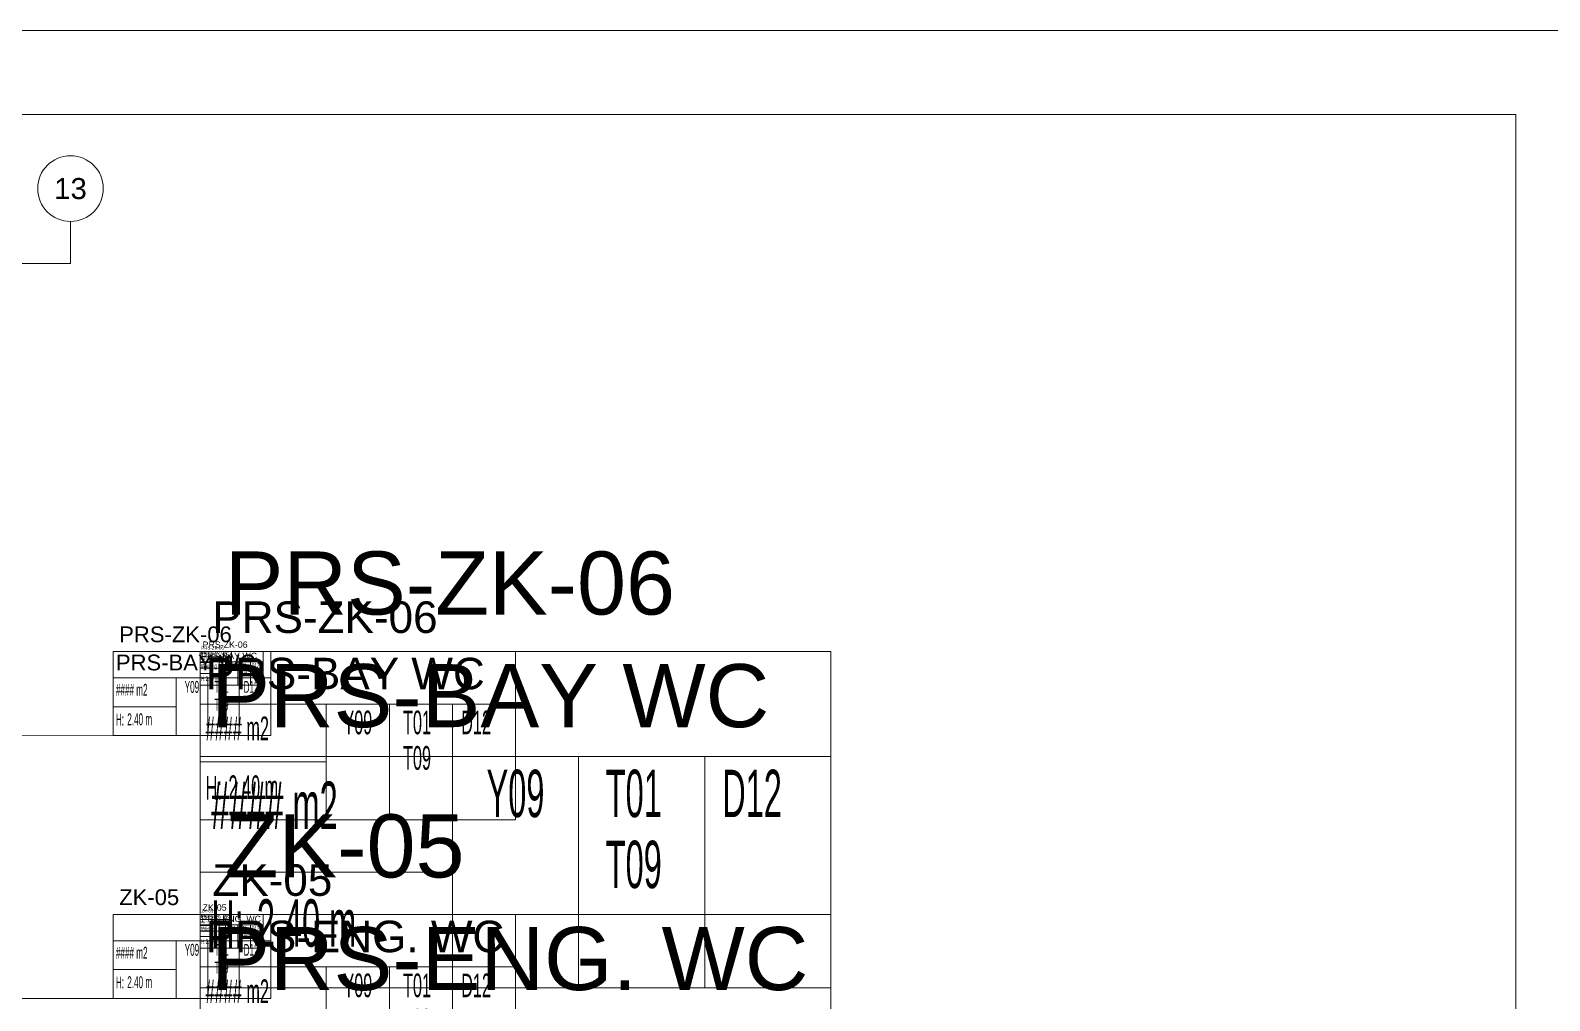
# Model space of a CAD drawing. Extents: x -9058 to 11890, y 0 to 4205.
# Drawn here: x 3992 to 5437, y 3282 to 4205 of the extents above; entities that cross this region are included whole.
import ezdxf
from ezdxf.enums import TextEntityAlignment as Align

# ---------------------------------------------------------------- set-up
doc = ezdxf.new("R2010")
doc.units = 0
doc.header["$MEASUREMENT"] = 0
doc.layers.get('0').update_dxf_attribs({"color": 9, "lineweight": 9})
for name, color, linetype, lineweight in [('40A', 9, 'Continuous', 9), ('M-TEFRIS2-015', 129, 'Continuous', 9), ('M-TEFRIS2-015 @ 1 (1)', 129, 'Continuous', 9), ('M-TEFRIS2-015 @ 10 (1)', 129, 'Continuous', 9), ('M-TEFRIS2-015 @ 10 (2)', 129, 'Continuous', 9), ('M-TEFRIS2-015 @ 2 (1)', 129, 'Continuous', 9), ('M-TEFRIS2-015 @ 20', 129, 'Continuous', 9), ('M-TEFRIS2-015 @ 5 (1)', 129, 'Continuous', 9), ('M-TEFRIS2-015 @ 5 (2)', 129, 'Continuous', 9)]:
    doc.layers.add(name, color=color, linetype=linetype, lineweight=lineweight)
doc.styles.add('$1$Arial', font='arial.ttf', dxfattribs={"height": 2.5})
doc.styles.add('Arial', font='arial.ttf', dxfattribs={"height": 2.5})
doc.styles.add('MuuM_TEXT-STANDART', font='ARIALN.TTF')

# ---------------------------------------------------------------- blocks, each defined once
blk = doc.blocks.new('0a_roomno2')
blk.add_lwpolyline([(30, -16), (0, -16), (0, 0), (30, 0)], close=True)
for points in [[(0, 0), (30, 0)], [(0, -5), (30, -5)], [(12, -5), (12, -16)], [(18, -5), (18, -16)], [(24, -5), (24, -16)], [(12, -10.5), (0, -10.5)]]:
    blk.add_lwpolyline(points)
at = {"layer": '40A'}
blk.add_lwpolyline([(0, 0), (30, 0)], dxfattribs=at)
at = {"style": 'MuuM_TEXT-STANDART', "width": 0.6}
blk.add_text('H:', height=2.25, dxfattribs=at).set_placement((0.525, -12.962), align=Align.MIDDLE_LEFT)
at = {"style": 'Arial'}
blk.add_attdef('ODANO', (0, 1.505), '', height=3, dxfattribs=at)
blk.add_attdef('MEKANADI', text='', height=3, dxfattribs=at).set_placement((0.525, -4.75), align=Align.BOTTOM_LEFT)
at = {"style": 'MuuM_TEXT-STANDART', "width": 0.6}
for tag, p in [('YER01', (15, -7)), ('TAVAN01', (20.625, -7)), ('DUVAR01', (26.25, -7)), ('YER02', (15, -10.375)), ('TAVAN02', (20.625, -10.375)), ('DUVAR02', (26.25, -10.375)), ('YER03', (15, -13.75)), ('TAVAN03', (20.625, -13.75)), ('DUVAR03', (26.25, -13.75))]:
    blk.add_attdef(tag, text='', height=2.25, dxfattribs=at).set_placement(p, align=Align.MIDDLE_CENTER)
at = {"style": 'MuuM_TEXT-STANDART'}
blk.add_attdef('M2', text='', height=2.25, dxfattribs=at).set_placement((1.323, -7.805), align=Align.MIDDLE_LEFT)
at = {"style": 'MuuM_TEXT-STANDART', "width": 0.6}
blk.add_attdef('TEMIZTAVANYUKSEKLIGI', text='', height=2.25, dxfattribs=at).set_placement((2.7, -13.162), align=Align.MIDDLE_LEFT)
blk = doc.blocks.new('*U651')
at = {"layer": 'M-TEFRIS2-015 @ 1 (1)'}
ref = blk.add_blockref('0a_roomno2', (4153.4, 3614.4), dxfattribs=at)
ref.add_attrib('ODANO', ' PRS-ZK-06', (4153.4, 3616.2), dxfattribs={"layer": '0', "height": 3, "style": 'Arial'})
ref.add_attrib('MEKANADI', 'PRS-BAY WC', dxfattribs={"layer": '0', "height": 3, "style": 'Arial'}).set_placement((4154, 3609.9), align=Align.BOTTOM_LEFT)
ref.add_attrib('M2', '#### m2', dxfattribs={"layer": '0', "height": 2.25, "style": 'MuuM_TEXT-STANDART', "width": 0.6}).set_placement((4154, 3607.1), align=Align.MIDDLE_LEFT)
ref.add_attrib('TEMIZTAVANYUKSEKLIGI', '2.40 m', dxfattribs={"layer": '0', "height": 2.25, "style": 'MuuM_TEXT-STANDART', "width": 0.6}).set_placement((4156.1, 3601.5), align=Align.MIDDLE_LEFT)
ref.add_attrib('YER01', 'Y09', dxfattribs={"layer": '0', "height": 2.25, "style": 'MuuM_TEXT-STANDART', "width": 0.6}).set_placement((4168.4, 3607.7), align=Align.MIDDLE_CENTER)
ref.add_attrib('TAVAN01', 'T01', dxfattribs={"layer": '0', "height": 2.25, "style": 'MuuM_TEXT-STANDART', "width": 0.6}).set_placement((4174.1, 3607.7), align=Align.MIDDLE_CENTER)
ref.add_attrib('DUVAR01', 'D12', dxfattribs={"layer": '0', "height": 2.25, "style": 'MuuM_TEXT-STANDART', "width": 0.6}).set_placement((4179.7, 3607.7), align=Align.MIDDLE_CENTER)
ref.add_attrib('TAVAN02', 'T09', dxfattribs={"layer": '0', "height": 2.25, "style": 'MuuM_TEXT-STANDART', "width": 0.6}).set_placement((4174.1, 3604.3), align=Align.MIDDLE_CENTER)
at = {"layer": 'M-TEFRIS2-015 @ 10 (1)'}
ref = blk.add_blockref('0a_roomno2', (4153.4, 3614.4), dxfattribs=dict(at, xscale=10, yscale=10, zscale=10))
ref.add_attrib('ODANO', ' PRS-ZK-06', (4153.4, 3632), dxfattribs={"layer": '0', "height": 30, "style": 'Arial'})
ref.add_attrib('MEKANADI', 'PRS-BAY WC', dxfattribs={"layer": '0', "height": 30, "style": 'Arial'}).set_placement((4158.7, 3569.4), align=Align.BOTTOM_LEFT)
ref.add_attrib('M2', '#### m2', dxfattribs={"layer": '0', "height": 22.5, "style": 'MuuM_TEXT-STANDART', "width": 0.6}).set_placement((4158.7, 3541.3), align=Align.MIDDLE_LEFT)
ref.add_attrib('TEMIZTAVANYUKSEKLIGI', '2.40 m', dxfattribs={"layer": '0', "height": 22.5, "style": 'MuuM_TEXT-STANDART', "width": 0.6}).set_placement((4180.4, 3485.3), align=Align.MIDDLE_LEFT)
ref.add_attrib('YER01', 'Y09', dxfattribs={"layer": '0', "height": 22.5, "style": 'MuuM_TEXT-STANDART', "width": 0.6}).set_placement((4303.4, 3546.9), align=Align.MIDDLE_CENTER)
ref.add_attrib('TAVAN01', 'T01', dxfattribs={"layer": '0', "height": 22.5, "style": 'MuuM_TEXT-STANDART', "width": 0.6}).set_placement((4359.7, 3546.9), align=Align.MIDDLE_CENTER)
ref.add_attrib('DUVAR01', 'D12', dxfattribs={"layer": '0', "height": 22.5, "style": 'MuuM_TEXT-STANDART', "width": 0.6}).set_placement((4415.9, 3546.9), align=Align.MIDDLE_CENTER)
ref.add_attrib('TAVAN02', 'T09', dxfattribs={"layer": '0', "height": 22.5, "style": 'MuuM_TEXT-STANDART', "width": 0.6}).set_placement((4359.7, 3513.2), align=Align.MIDDLE_CENTER)
at = {"layer": 'M-TEFRIS2-015 @ 10 (2)'}
ref = blk.add_blockref('0a_roomno2', (4153.4, 3614.4), dxfattribs=dict(at, xscale=10, yscale=10, zscale=10))
ref.add_attrib('ODANO', ' PRS-ZK-06', (4153.4, 3632), dxfattribs={"layer": '0', "height": 30, "style": 'Arial'})
ref.add_attrib('MEKANADI', 'PRS-BAY WC', dxfattribs={"layer": '0', "height": 30, "style": 'Arial'}).set_placement((4158.7, 3569.4), align=Align.BOTTOM_LEFT)
ref.add_attrib('M2', '#### m2', dxfattribs={"layer": '0', "height": 22.5, "style": 'MuuM_TEXT-STANDART', "width": 0.6}).set_placement((4158.7, 3541.3), align=Align.MIDDLE_LEFT)
ref.add_attrib('TEMIZTAVANYUKSEKLIGI', '2.40 m', dxfattribs={"layer": '0', "height": 22.5, "style": 'MuuM_TEXT-STANDART', "width": 0.6}).set_placement((4180.4, 3485.3), align=Align.MIDDLE_LEFT)
ref.add_attrib('YER01', 'Y09', dxfattribs={"layer": '0', "height": 22.5, "style": 'MuuM_TEXT-STANDART', "width": 0.6}).set_placement((4303.4, 3546.9), align=Align.MIDDLE_CENTER)
ref.add_attrib('TAVAN01', 'T01', dxfattribs={"layer": '0', "height": 22.5, "style": 'MuuM_TEXT-STANDART', "width": 0.6}).set_placement((4359.7, 3546.9), align=Align.MIDDLE_CENTER)
ref.add_attrib('DUVAR01', 'D12', dxfattribs={"layer": '0', "height": 22.5, "style": 'MuuM_TEXT-STANDART', "width": 0.6}).set_placement((4415.9, 3546.9), align=Align.MIDDLE_CENTER)
ref.add_attrib('TAVAN02', 'T09', dxfattribs={"layer": '0', "height": 22.5, "style": 'MuuM_TEXT-STANDART', "width": 0.6}).set_placement((4359.7, 3513.2), align=Align.MIDDLE_CENTER)
at = {"layer": 'M-TEFRIS2-015 @ 2 (1)'}
ref = blk.add_blockref('0a_roomno2', (4153.4, 3614.4), dxfattribs=dict(at, xscale=2, yscale=2, zscale=2))
ref.add_attrib('ODANO', ' PRS-ZK-06', (4153.4, 3617.9), dxfattribs={"layer": '0', "height": 6, "style": 'Arial'})
ref.add_attrib('MEKANADI', 'PRS-BAY WC', dxfattribs={"layer": '0', "height": 6, "style": 'Arial'}).set_placement((4154.5, 3605.4), align=Align.BOTTOM_LEFT)
ref.add_attrib('M2', '#### m2', dxfattribs={"layer": '0', "height": 4.5, "style": 'MuuM_TEXT-STANDART', "width": 0.6}).set_placement((4154.5, 3599.8), align=Align.MIDDLE_LEFT)
ref.add_attrib('TEMIZTAVANYUKSEKLIGI', '2.40 m', dxfattribs={"layer": '0', "height": 4.5, "style": 'MuuM_TEXT-STANDART', "width": 0.6}).set_placement((4158.8, 3588.6), align=Align.MIDDLE_LEFT)
ref.add_attrib('YER01', 'Y09', dxfattribs={"layer": '0', "height": 4.5, "style": 'MuuM_TEXT-STANDART', "width": 0.6}).set_placement((4183.4, 3600.9), align=Align.MIDDLE_CENTER)
ref.add_attrib('TAVAN01', 'T01', dxfattribs={"layer": '0', "height": 4.5, "style": 'MuuM_TEXT-STANDART', "width": 0.6}).set_placement((4194.7, 3600.9), align=Align.MIDDLE_CENTER)
ref.add_attrib('DUVAR01', 'D12', dxfattribs={"layer": '0', "height": 4.5, "style": 'MuuM_TEXT-STANDART', "width": 0.6}).set_placement((4205.9, 3600.9), align=Align.MIDDLE_CENTER)
ref.add_attrib('TAVAN02', 'T09', dxfattribs={"layer": '0', "height": 4.5, "style": 'MuuM_TEXT-STANDART', "width": 0.6}).set_placement((4194.7, 3594.2), align=Align.MIDDLE_CENTER)
at = {"layer": 'M-TEFRIS2-015 @ 20'}
ref = blk.add_blockref('0a_roomno2', (4153.4, 3614.4), dxfattribs=dict(at, xscale=20, yscale=20, zscale=20))
ref.add_attrib('ODANO', ' PRS-ZK-06', (4153.4, 3649.5), dxfattribs={"layer": '0', "height": 60, "style": 'Arial'})
ref.add_attrib('MEKANADI', 'PRS-BAY WC', dxfattribs={"layer": '0', "height": 60, "style": 'Arial'}).set_placement((4163.9, 3524.4), align=Align.BOTTOM_LEFT)
ref.add_attrib('M2', '#### m2', dxfattribs={"layer": '0', "height": 45, "style": 'MuuM_TEXT-STANDART', "width": 0.6}).set_placement((4163.9, 3468.2), align=Align.MIDDLE_LEFT)
ref.add_attrib('TEMIZTAVANYUKSEKLIGI', '2.40 m', dxfattribs={"layer": '0', "height": 45, "style": 'MuuM_TEXT-STANDART', "width": 0.6}).set_placement((4207.4, 3356.2), align=Align.MIDDLE_LEFT)
ref.add_attrib('YER01', 'Y09', dxfattribs={"layer": '0', "height": 45, "style": 'MuuM_TEXT-STANDART', "width": 0.6}).set_placement((4453.4, 3479.4), align=Align.MIDDLE_CENTER)
ref.add_attrib('TAVAN01', 'T01', dxfattribs={"layer": '0', "height": 45, "style": 'MuuM_TEXT-STANDART', "width": 0.6}).set_placement((4565.9, 3479.4), align=Align.MIDDLE_CENTER)
ref.add_attrib('DUVAR01', 'D12', dxfattribs={"layer": '0', "height": 45, "style": 'MuuM_TEXT-STANDART', "width": 0.6}).set_placement((4678.4, 3479.4), align=Align.MIDDLE_CENTER)
ref.add_attrib('TAVAN02', 'T09', dxfattribs={"layer": '0', "height": 45, "style": 'MuuM_TEXT-STANDART', "width": 0.6}).set_placement((4565.9, 3411.9), align=Align.MIDDLE_CENTER)
at = {"layer": 'M-TEFRIS2-015 @ 5 (1)'}
ref = blk.add_blockref('0a_roomno2', (4070.6, 3614.4), dxfattribs=dict(at, xscale=5, yscale=5, zscale=5))
ref.add_attrib('ODANO', ' PRS-ZK-06', (4070.6, 3623.2), dxfattribs={"layer": '0', "height": 15, "style": 'Arial'})
ref.add_attrib('MEKANADI', 'PRS-BAY WC', dxfattribs={"layer": '0', "height": 15, "style": 'Arial'}).set_placement((4073.3, 3591.9), align=Align.BOTTOM_LEFT)
ref.add_attrib('M2', '#### m2', dxfattribs={"layer": '0', "height": 11.25, "style": 'MuuM_TEXT-STANDART', "width": 0.6}).set_placement((4073.3, 3577.9), align=Align.MIDDLE_LEFT)
ref.add_attrib('TEMIZTAVANYUKSEKLIGI', '2.40 m', dxfattribs={"layer": '0', "height": 11.25, "style": 'MuuM_TEXT-STANDART', "width": 0.6}).set_placement((4084.1, 3549.9), align=Align.MIDDLE_LEFT)
ref.add_attrib('YER01', 'Y09', dxfattribs={"layer": '0', "height": 11.25, "style": 'MuuM_TEXT-STANDART', "width": 0.6}).set_placement((4145.6, 3580.7), align=Align.MIDDLE_CENTER)
ref.add_attrib('TAVAN01', 'T01', dxfattribs={"layer": '0', "height": 11.25, "style": 'MuuM_TEXT-STANDART', "width": 0.6}).set_placement((4173.8, 3580.7), align=Align.MIDDLE_CENTER)
ref.add_attrib('DUVAR01', 'D12', dxfattribs={"layer": '0', "height": 11.25, "style": 'MuuM_TEXT-STANDART', "width": 0.6}).set_placement((4201.9, 3580.7), align=Align.MIDDLE_CENTER)
ref.add_attrib('TAVAN02', 'T09', dxfattribs={"layer": '0', "height": 11.25, "style": 'MuuM_TEXT-STANDART', "width": 0.6}).set_placement((4173.8, 3563.8), align=Align.MIDDLE_CENTER)
at = {"layer": 'M-TEFRIS2-015 @ 5 (2)'}
ref = blk.add_blockref('0a_roomno2', (4070.6, 3614.4), dxfattribs=dict(at, xscale=5, yscale=5, zscale=5))
ref.add_attrib('ODANO', ' PRS-ZK-06', (4070.6, 3623.2), dxfattribs={"layer": '0', "height": 15, "style": 'Arial'})
ref.add_attrib('MEKANADI', 'PRS-BAY WC', dxfattribs={"layer": '0', "height": 15, "style": 'Arial'}).set_placement((4073.3, 3591.9), align=Align.BOTTOM_LEFT)
ref.add_attrib('M2', '#### m2', dxfattribs={"layer": '0', "height": 11.25, "style": 'MuuM_TEXT-STANDART', "width": 0.6}).set_placement((4073.3, 3577.9), align=Align.MIDDLE_LEFT)
ref.add_attrib('TEMIZTAVANYUKSEKLIGI', '2.40 m', dxfattribs={"layer": '0', "height": 11.25, "style": 'MuuM_TEXT-STANDART', "width": 0.6}).set_placement((4084.1, 3549.9), align=Align.MIDDLE_LEFT)
ref.add_attrib('YER01', 'Y09', dxfattribs={"layer": '0', "height": 11.25, "style": 'MuuM_TEXT-STANDART', "width": 0.6}).set_placement((4145.6, 3580.7), align=Align.MIDDLE_CENTER)
ref.add_attrib('TAVAN01', 'T01', dxfattribs={"layer": '0', "height": 11.25, "style": 'MuuM_TEXT-STANDART', "width": 0.6}).set_placement((4173.8, 3580.7), align=Align.MIDDLE_CENTER)
ref.add_attrib('DUVAR01', 'D12', dxfattribs={"layer": '0', "height": 11.25, "style": 'MuuM_TEXT-STANDART', "width": 0.6}).set_placement((4201.9, 3580.7), align=Align.MIDDLE_CENTER)
ref.add_attrib('TAVAN02', 'T09', dxfattribs={"layer": '0', "height": 11.25, "style": 'MuuM_TEXT-STANDART', "width": 0.6}).set_placement((4173.8, 3563.8), align=Align.MIDDLE_CENTER)
blk = doc.blocks.new('*U652')
at = {"layer": 'M-TEFRIS2-015 @ 1 (1)'}
ref = blk.add_blockref('0a_roomno2', (4153.4, 3364.4), dxfattribs=at)
ref.add_attrib('ODANO', ' ZK-05', (4153.4, 3366.2), dxfattribs={"layer": '0', "height": 3, "style": 'Arial'})
ref.add_attrib('MEKANADI', 'PRS-ENG. WC', dxfattribs={"layer": '0', "height": 3, "style": 'Arial'}).set_placement((4154, 3359.9), align=Align.BOTTOM_LEFT)
ref.add_attrib('M2', '#### m2', dxfattribs={"layer": '0', "height": 2.25, "style": 'MuuM_TEXT-STANDART', "width": 0.6}).set_placement((4154, 3357.1), align=Align.MIDDLE_LEFT)
ref.add_attrib('TEMIZTAVANYUKSEKLIGI', '2.40 m', dxfattribs={"layer": '0', "height": 2.25, "style": 'MuuM_TEXT-STANDART', "width": 0.6}).set_placement((4156.1, 3351.5), align=Align.MIDDLE_LEFT)
ref.add_attrib('YER01', 'Y09', dxfattribs={"layer": '0', "height": 2.25, "style": 'MuuM_TEXT-STANDART', "width": 0.6}).set_placement((4168.4, 3357.7), align=Align.MIDDLE_CENTER)
ref.add_attrib('TAVAN01', 'T01', dxfattribs={"layer": '0', "height": 2.25, "style": 'MuuM_TEXT-STANDART', "width": 0.6}).set_placement((4174.1, 3357.7), align=Align.MIDDLE_CENTER)
ref.add_attrib('DUVAR01', 'D12', dxfattribs={"layer": '0', "height": 2.25, "style": 'MuuM_TEXT-STANDART', "width": 0.6}).set_placement((4179.7, 3357.7), align=Align.MIDDLE_CENTER)
ref.add_attrib('TAVAN02', 'T09', dxfattribs={"layer": '0', "height": 2.25, "style": 'MuuM_TEXT-STANDART', "width": 0.6}).set_placement((4174.1, 3354.3), align=Align.MIDDLE_CENTER)
at = {"layer": 'M-TEFRIS2-015 @ 10 (1)'}
ref = blk.add_blockref('0a_roomno2', (4153.4, 3364.4), dxfattribs=dict(at, xscale=10, yscale=10, zscale=10))
ref.add_attrib('ODANO', ' ZK-05', (4153.4, 3382), dxfattribs={"layer": '0', "height": 30, "style": 'Arial'})
ref.add_attrib('MEKANADI', 'PRS-ENG. WC', dxfattribs={"layer": '0', "height": 30, "style": 'Arial'}).set_placement((4158.7, 3319.4), align=Align.BOTTOM_LEFT)
ref.add_attrib('M2', '#### m2', dxfattribs={"layer": '0', "height": 22.5, "style": 'MuuM_TEXT-STANDART', "width": 0.6}).set_placement((4158.7, 3291.3), align=Align.MIDDLE_LEFT)
ref.add_attrib('TEMIZTAVANYUKSEKLIGI', '2.40 m', dxfattribs={"layer": '0', "height": 22.5, "style": 'MuuM_TEXT-STANDART', "width": 0.6}).set_placement((4180.4, 3235.3), align=Align.MIDDLE_LEFT)
ref.add_attrib('YER01', 'Y09', dxfattribs={"layer": '0', "height": 22.5, "style": 'MuuM_TEXT-STANDART', "width": 0.6}).set_placement((4303.4, 3296.9), align=Align.MIDDLE_CENTER)
ref.add_attrib('TAVAN01', 'T01', dxfattribs={"layer": '0', "height": 22.5, "style": 'MuuM_TEXT-STANDART', "width": 0.6}).set_placement((4359.7, 3296.9), align=Align.MIDDLE_CENTER)
ref.add_attrib('DUVAR01', 'D12', dxfattribs={"layer": '0', "height": 22.5, "style": 'MuuM_TEXT-STANDART', "width": 0.6}).set_placement((4415.9, 3296.9), align=Align.MIDDLE_CENTER)
ref.add_attrib('TAVAN02', 'T09', dxfattribs={"layer": '0', "height": 22.5, "style": 'MuuM_TEXT-STANDART', "width": 0.6}).set_placement((4359.7, 3263.2), align=Align.MIDDLE_CENTER)
at = {"layer": 'M-TEFRIS2-015 @ 10 (2)'}
ref = blk.add_blockref('0a_roomno2', (4153.4, 3364.4), dxfattribs=dict(at, xscale=10, yscale=10, zscale=10))
ref.add_attrib('ODANO', ' ZK-05', (4153.4, 3382), dxfattribs={"layer": '0', "height": 30, "style": 'Arial'})
ref.add_attrib('MEKANADI', 'PRS-ENG. WC', dxfattribs={"layer": '0', "height": 30, "style": 'Arial'}).set_placement((4158.7, 3319.4), align=Align.BOTTOM_LEFT)
ref.add_attrib('M2', '#### m2', dxfattribs={"layer": '0', "height": 22.5, "style": 'MuuM_TEXT-STANDART', "width": 0.6}).set_placement((4158.7, 3291.3), align=Align.MIDDLE_LEFT)
ref.add_attrib('TEMIZTAVANYUKSEKLIGI', '2.40 m', dxfattribs={"layer": '0', "height": 22.5, "style": 'MuuM_TEXT-STANDART', "width": 0.6}).set_placement((4180.4, 3235.3), align=Align.MIDDLE_LEFT)
ref.add_attrib('YER01', 'Y09', dxfattribs={"layer": '0', "height": 22.5, "style": 'MuuM_TEXT-STANDART', "width": 0.6}).set_placement((4303.4, 3296.9), align=Align.MIDDLE_CENTER)
ref.add_attrib('TAVAN01', 'T01', dxfattribs={"layer": '0', "height": 22.5, "style": 'MuuM_TEXT-STANDART', "width": 0.6}).set_placement((4359.7, 3296.9), align=Align.MIDDLE_CENTER)
ref.add_attrib('DUVAR01', 'D12', dxfattribs={"layer": '0', "height": 22.5, "style": 'MuuM_TEXT-STANDART', "width": 0.6}).set_placement((4415.9, 3296.9), align=Align.MIDDLE_CENTER)
ref.add_attrib('TAVAN02', 'T09', dxfattribs={"layer": '0', "height": 22.5, "style": 'MuuM_TEXT-STANDART', "width": 0.6}).set_placement((4359.7, 3263.2), align=Align.MIDDLE_CENTER)
at = {"layer": 'M-TEFRIS2-015 @ 2 (1)'}
ref = blk.add_blockref('0a_roomno2', (4153.4, 3364.4), dxfattribs=dict(at, xscale=2, yscale=2, zscale=2))
ref.add_attrib('ODANO', ' ZK-05', (4153.4, 3367.9), dxfattribs={"layer": '0', "height": 6, "style": 'Arial'})
ref.add_attrib('MEKANADI', 'PRS-ENG. WC', dxfattribs={"layer": '0', "height": 6, "style": 'Arial'}).set_placement((4154.5, 3355.4), align=Align.BOTTOM_LEFT)
ref.add_attrib('M2', '#### m2', dxfattribs={"layer": '0', "height": 4.5, "style": 'MuuM_TEXT-STANDART', "width": 0.6}).set_placement((4154.5, 3349.8), align=Align.MIDDLE_LEFT)
ref.add_attrib('TEMIZTAVANYUKSEKLIGI', '2.40 m', dxfattribs={"layer": '0', "height": 4.5, "style": 'MuuM_TEXT-STANDART', "width": 0.6}).set_placement((4158.8, 3338.6), align=Align.MIDDLE_LEFT)
ref.add_attrib('YER01', 'Y09', dxfattribs={"layer": '0', "height": 4.5, "style": 'MuuM_TEXT-STANDART', "width": 0.6}).set_placement((4183.4, 3350.9), align=Align.MIDDLE_CENTER)
ref.add_attrib('TAVAN01', 'T01', dxfattribs={"layer": '0', "height": 4.5, "style": 'MuuM_TEXT-STANDART', "width": 0.6}).set_placement((4194.7, 3350.9), align=Align.MIDDLE_CENTER)
ref.add_attrib('DUVAR01', 'D12', dxfattribs={"layer": '0', "height": 4.5, "style": 'MuuM_TEXT-STANDART', "width": 0.6}).set_placement((4205.9, 3350.9), align=Align.MIDDLE_CENTER)
ref.add_attrib('TAVAN02', 'T09', dxfattribs={"layer": '0', "height": 4.5, "style": 'MuuM_TEXT-STANDART', "width": 0.6}).set_placement((4194.7, 3344.2), align=Align.MIDDLE_CENTER)
at = {"layer": 'M-TEFRIS2-015 @ 20'}
ref = blk.add_blockref('0a_roomno2', (4153.4, 3364.4), dxfattribs=dict(at, xscale=20, yscale=20, zscale=20))
ref.add_attrib('ODANO', ' ZK-05', (4153.4, 3399.5), dxfattribs={"layer": '0', "height": 60, "style": 'Arial'})
ref.add_attrib('MEKANADI', 'PRS-ENG. WC', dxfattribs={"layer": '0', "height": 60, "style": 'Arial'}).set_placement((4163.9, 3274.4), align=Align.BOTTOM_LEFT)
ref.add_attrib('M2', '#### m2', dxfattribs={"layer": '0', "height": 45, "style": 'MuuM_TEXT-STANDART', "width": 0.6}).set_placement((4163.9, 3218.2), align=Align.MIDDLE_LEFT)
ref.add_attrib('TEMIZTAVANYUKSEKLIGI', '2.40 m', dxfattribs={"layer": '0', "height": 45, "style": 'MuuM_TEXT-STANDART', "width": 0.6}).set_placement((4207.4, 3106.2), align=Align.MIDDLE_LEFT)
ref.add_attrib('YER01', 'Y09', dxfattribs={"layer": '0', "height": 45, "style": 'MuuM_TEXT-STANDART', "width": 0.6}).set_placement((4453.4, 3229.4), align=Align.MIDDLE_CENTER)
ref.add_attrib('TAVAN01', 'T01', dxfattribs={"layer": '0', "height": 45, "style": 'MuuM_TEXT-STANDART', "width": 0.6}).set_placement((4565.9, 3229.4), align=Align.MIDDLE_CENTER)
ref.add_attrib('DUVAR01', 'D12', dxfattribs={"layer": '0', "height": 45, "style": 'MuuM_TEXT-STANDART', "width": 0.6}).set_placement((4678.4, 3229.4), align=Align.MIDDLE_CENTER)
ref.add_attrib('TAVAN02', 'T09', dxfattribs={"layer": '0', "height": 45, "style": 'MuuM_TEXT-STANDART', "width": 0.6}).set_placement((4565.9, 3161.9), align=Align.MIDDLE_CENTER)
at = {"layer": 'M-TEFRIS2-015 @ 5 (1)'}
ref = blk.add_blockref('0a_roomno2', (4070.6, 3364.4), dxfattribs=dict(at, xscale=5, yscale=5, zscale=5))
ref.add_attrib('ODANO', ' ZK-05', (4070.6, 3373.2), dxfattribs={"layer": '0', "height": 15, "style": 'Arial'})
ref.add_attrib('MEKANADI', 'PRS-ENG. WC', dxfattribs={"layer": '0', "height": 15, "style": 'Arial'}).set_placement((4073.3, 3341.9), align=Align.BOTTOM_LEFT)
ref.add_attrib('M2', '#### m2', dxfattribs={"layer": '0', "height": 11.25, "style": 'MuuM_TEXT-STANDART', "width": 0.6}).set_placement((4073.3, 3327.9), align=Align.MIDDLE_LEFT)
ref.add_attrib('TEMIZTAVANYUKSEKLIGI', '2.40 m', dxfattribs={"layer": '0', "height": 11.25, "style": 'MuuM_TEXT-STANDART', "width": 0.6}).set_placement((4084.1, 3299.9), align=Align.MIDDLE_LEFT)
ref.add_attrib('YER01', 'Y09', dxfattribs={"layer": '0', "height": 11.25, "style": 'MuuM_TEXT-STANDART', "width": 0.6}).set_placement((4145.6, 3330.7), align=Align.MIDDLE_CENTER)
ref.add_attrib('TAVAN01', 'T01', dxfattribs={"layer": '0', "height": 11.25, "style": 'MuuM_TEXT-STANDART', "width": 0.6}).set_placement((4173.8, 3330.7), align=Align.MIDDLE_CENTER)
ref.add_attrib('DUVAR01', 'D12', dxfattribs={"layer": '0', "height": 11.25, "style": 'MuuM_TEXT-STANDART', "width": 0.6}).set_placement((4201.9, 3330.7), align=Align.MIDDLE_CENTER)
ref.add_attrib('TAVAN02', 'T09', dxfattribs={"layer": '0', "height": 11.25, "style": 'MuuM_TEXT-STANDART', "width": 0.6}).set_placement((4173.8, 3313.8), align=Align.MIDDLE_CENTER)
at = {"layer": 'M-TEFRIS2-015 @ 5 (2)'}
ref = blk.add_blockref('0a_roomno2', (4070.6, 3364.4), dxfattribs=dict(at, xscale=5, yscale=5, zscale=5))
ref.add_attrib('ODANO', ' ZK-05', (4070.6, 3373.2), dxfattribs={"layer": '0', "height": 15, "style": 'Arial'})
ref.add_attrib('MEKANADI', 'PRS-ENG. WC', dxfattribs={"layer": '0', "height": 15, "style": 'Arial'}).set_placement((4073.3, 3341.9), align=Align.BOTTOM_LEFT)
ref.add_attrib('M2', '#### m2', dxfattribs={"layer": '0', "height": 11.25, "style": 'MuuM_TEXT-STANDART', "width": 0.6}).set_placement((4073.3, 3327.9), align=Align.MIDDLE_LEFT)
ref.add_attrib('TEMIZTAVANYUKSEKLIGI', '2.40 m', dxfattribs={"layer": '0', "height": 11.25, "style": 'MuuM_TEXT-STANDART', "width": 0.6}).set_placement((4084.1, 3299.9), align=Align.MIDDLE_LEFT)
ref.add_attrib('YER01', 'Y09', dxfattribs={"layer": '0', "height": 11.25, "style": 'MuuM_TEXT-STANDART', "width": 0.6}).set_placement((4145.6, 3330.7), align=Align.MIDDLE_CENTER)
ref.add_attrib('TAVAN01', 'T01', dxfattribs={"layer": '0', "height": 11.25, "style": 'MuuM_TEXT-STANDART', "width": 0.6}).set_placement((4173.8, 3330.7), align=Align.MIDDLE_CENTER)
ref.add_attrib('DUVAR01', 'D12', dxfattribs={"layer": '0', "height": 11.25, "style": 'MuuM_TEXT-STANDART', "width": 0.6}).set_placement((4201.9, 3330.7), align=Align.MIDDLE_CENTER)
ref.add_attrib('TAVAN02', 'T09', dxfattribs={"layer": '0', "height": 11.25, "style": 'MuuM_TEXT-STANDART', "width": 0.6}).set_placement((4173.8, 3313.8), align=Align.MIDDLE_CENTER)
blk = doc.blocks.new('$0$0_aks')
at = {"linetype": 'Continuous'}
blk.add_circle((0, 0), 3.12, dxfattribs=at)
at = {"style": '$1$Arial'}
blk.add_attdef('AKS', text='', height=2.5, dxfattribs=at).set_placement((0, 0), align=Align.MIDDLE_CENTER)

msp = doc.modelspace()

# ---------------------------------------------------------------- linework, layer by layer
at = {"layer": '40A'}
for points in [[(5945, 4205), (0, 4205), (0, 0), (5945, 0)], [(5405.1, 80), (80, 80), (80, 4125), (5405.1, 4125)]]:
    msp.add_lwpolyline(points, close=True, dxfattribs=at)
at = {"layer": 'M-TEFRIS2-015', "ltscale": 2}
msp.add_lwpolyline([(4030.1, 4023.4), (4030.1, 3983.4), (3930.1, 3983.4), (3930.1, 3929.1)], dxfattribs=at)
at = {"layer": 'M-TEFRIS2-015'}
for points in [[(3661.1, 3534), (4070.6, 3534.4)], [(4070.6, 3284.4), (3467.1, 3284.4)]]:
    msp.add_lwpolyline(points, dxfattribs=at)

# ---------------------------------------------------------------- block references
ref = msp.add_blockref('$0$0_aks', (4030.1, 4054.6), dxfattribs=dict(at, xscale=10, yscale=10, zscale=10))
ref.add_attrib('AKS', '13', dxfattribs={"layer": '0', "height": 20, "style": '$1$Arial'}).set_placement((4030.1, 4054.6), align=Align.MIDDLE_CENTER)
at = {"layer": 'M-TEFRIS2-015', "color": 6}
for name in ['*U651', '*U652']:
    msp.add_blockref(name, (0, 0), dxfattribs=at)

doc.saveas('drawing.dxf')
